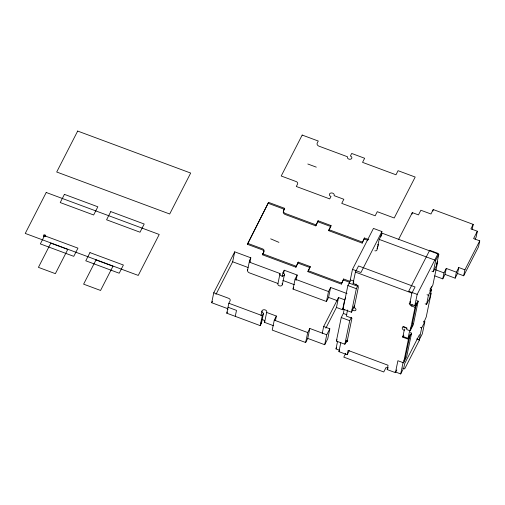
<?xml version="1.0" encoding="UTF-8"?>
<svg xmlns="http://www.w3.org/2000/svg" width="505" height="505" viewBox="0 0 505 505"><rect width="100%" height="100%" fill="white"/><g stroke="black" fill="none" stroke-linecap="round" stroke-linejoin="round"><path stroke-width="0.76" d="M228.007 309.407A2.43 1.812 11.7 0 0 226.625 308.265L211.696 302.716L213.754 292.774L234.724 251.831L250.821 257.809L249.874 262.398M215.963 294.39L232.666 261.773L234.724 251.831M275.427 320.637L276.374 316.048L266.653 312.431A2.456 1.831 11.7 0 0 265.213 309.931A2.456 1.831 11.7 0 0 262.082 310.733A2.456 1.831 11.7 0 0 263.522 313.239L261.464 323.181L260.214 325.624L226.783 313.201L228.847 303.259L230.103 300.797A2.43 1.812 11.7 0 0 228.683 298.322L213.754 292.774M350.287 281.468L343.659 279.006L341.355 284.094L307.93 271.671L310.228 266.583L298.221 262.12L295.917 267.208L262.493 254.785L263.749 252.33A2.43 1.812 11.7 0 0 262.329 249.849L247.406 244.306L268.578 202.366L284.675 208.344L283.419 211.387A3.043 2.266 11.7 0 0 285.199 214.486L315.802 225.855L318.099 220.767L331.04 225.577L328.736 230.665L362.161 243.088L364.465 238L368.745 239.585M235.261 316.351L236.498 310.386L228.02 307.236M247.551 270.282L249.609 260.34M247.406 244.306L268.578 202.366M262.493 254.785L263.957 251.332A2.43 1.812 11.7 0 0 262.537 248.858L247.608 243.309M261.009 315.694L261.956 311.105M260.214 325.624L262.272 315.675L263.522 313.239M273.622 325.731L264.588 322.373L266.653 312.431M282.074 283.627A2.279 1.698 11.7 0 1 280.256 285.994A2.279 1.698 11.7 0 1 277.971 283.482L280.035 273.54L251.547 262.954A3.043 2.266 11.7 0 1 249.773 259.86L250.821 257.809M282.143 276.614L282.939 272.795L284.246 270.232L297.18 275.042L296.075 280.395M283.614 273.293L284.246 270.232M276.374 316.048L274.278 320.138L272.22 330.087L305.645 342.51L307.741 338.413L309.805 328.471L326.754 334.771L324.696 344.713L307.741 338.413M282.327 284.713L284.391 274.77M295.917 267.208L298.221 262.12M347.011 293.557L330.611 287.465L328.553 297.407L326.451 301.504L293.026 289.081L295.084 279.132L297.18 275.042M315.802 225.855L318.099 220.767M307.93 271.671L310.228 266.583M305.645 342.51L307.703 332.561L309.805 328.471M328.736 230.665L331.04 225.577M326.451 301.504L328.515 291.555L330.611 287.465M322.247 333.376L323.673 326.495L338.508 297.527L344.656 299.812L342.592 309.754L336.444 307.469L338.508 297.527M323.673 326.495L329.822 328.78L327.764 338.722L324.696 344.713M341.355 284.094L343.659 279.006M346.481 342.371L346.948 340.13L344.852 344.227L336.374 341.077L341.247 317.544L343.343 313.447L344.132 309.647M353.898 308.214A2.456 0.328 -69.6 0 0 354.22 306.005A2.456 0.328 -69.6 0 0 352.724 309.799L351.474 312.235L343.002 309.085L347.876 285.552L349.132 283.097A2.43 0.328 -69.6 0 0 350.3 279.871L352.477 269.361L373.447 228.411L381.919 231.561L380.827 236.851M339.53 350.23L336.002 348.917L337.548 341.456M349.302 350.634L347.2 354.725L338.937 351.657L340.806 342.617M347.56 310.001L346.304 316.073L351.953 318.175L347.08 341.708L345.666 341.184M352.067 309.496A2.279 1.49 27.1 0 0 355.653 310.392A2.279 1.49 27.1 0 0 354.15 307.577L358.304 287.522A3.043 1.988 27.1 0 0 355.886 284.485L353.064 283.438L355.413 272.1L358.556 265.958L415.053 286.954L411.91 293.096L409.732 303.606A2.43 1.591 27.1 0 0 411.663 306.036L415.053 307.299L410.18 330.832L406.815 329.582A2.456 1.61 27.1 0 0 404.865 327.126A2.456 1.61 27.1 0 0 402.251 327.884A2.456 1.61 27.1 0 0 404.196 330.339L402.782 337.188L408.431 339.284L403.558 362.817L397.908 360.722L395.434 372.652L387.171 369.578L388.067 365.254L348.097 350.401L347.2 354.725M362.161 243.088L364.465 238M344.852 344.227L349.725 320.694L351.474 317.279M351.474 312.235L356.347 288.702L357.603 286.247A2.43 0.328 -69.6 0 0 358.026 285.319M431.908 271.204L433.322 271.728L436.465 265.586L438.813 254.255L382.317 233.253L379.173 239.395L376.995 249.906A2.43 1.591 27.1 0 1 374.824 250.783M412.011 214.114L412.314 212.618L418.468 214.903L420.854 210.244L430.954 214L433.233 209.543L473.204 224.397L472.118 229.617M432.924 211.033L433.233 209.543M395.055 371.838L400.705 373.94L403.041 362.64M402.422 336.254L408.072 338.356L409.801 330.005M409.183 303.619L414.832 305.714L417.18 294.383L438.151 253.434L429.673 250.284L408.703 291.233L417.18 294.383M409.7 336.538L405.294 357.792L403.899 360.526M410.161 332.618L411.575 333.142L406.702 356.675L403.558 362.817M416.846 300.652L418.197 301.157L413.324 324.69L410.18 330.832M417.13 339.183L419.194 339.947L421.688 327.903L424.838 321.761L423.424 321.231M425.153 303.84L426.561 304.37L428.448 295.261L431.592 289.119L430.184 288.595M433.322 271.728L435.67 260.397L438.813 254.255M423.834 322.55L426.239 316.963L431.112 293.43L430.064 295.475M424.838 321.761L422.338 333.805L419.194 339.947M431.592 289.119L429.711 298.228L426.561 304.37M434.767 275.888L442.759 278.855L443.996 272.889L446.281 268.433L456.381 272.189L455.144 278.154L445.044 274.398L446.281 268.433M457.53 273.495L458.767 267.53L464.916 269.815L463.678 275.78L457.53 273.495L455.144 278.154M473.204 224.397L470.919 228.853L477.351 231.239L476.114 237.211L475.091 239.206M477.351 231.239L473.602 238.562L479.75 240.847L478.513 246.812L463.678 275.78M211.696 302.716L212.409 301.334M226.783 313.201L227.414 311.97M284.675 208.344L283.627 210.396A3.043 2.266 11.7 0 0 285.401 213.489L316.004 224.864M293.026 289.081L293.727 287.711M325.851 328.162L336.444 307.469M326.754 334.771L329.822 328.78M344.656 299.812L345.679 297.817M353.064 283.438L353.765 282.068M381.919 231.561L360.949 272.511L352.477 269.361M342.592 309.754L343.615 307.76M343.002 309.085L343.627 307.867M355.886 284.485L356.088 284.1M336.374 341.077L337.075 339.713M354.15 307.577L354.737 306.421M336.002 348.917L336.683 347.585M338.937 351.657L339.638 350.293M398.54 239.515L412.314 212.618M347.08 341.708L347.781 340.345M345.748 353.298L343.791 357.117L383.762 371.97L386.041 367.514L387.486 368.05M409.732 303.606L410.432 302.243M411.663 306.036L412.25 304.887M414.832 305.714L415.88 303.669A3.043 0.41 -69.6 0 1 416.518 303.612L412.364 323.661C414.289 321.439 410.243 329.929 410.287 328.61M436.484 263.9L437.74 261.439L432.867 284.978L431.617 287.414A2.456 0.328 -69.6 0 0 430.961 287.749A2.456 0.328 -69.6 0 0 429.862 291.145M415.053 307.299L418.197 301.157M404.196 330.339L404.896 328.976M402.782 337.188L403.83 335.137M387.171 369.578L388.219 367.533M408.072 338.356L410.167 334.26M408.431 339.284L411.575 333.142M442.759 278.855L445.044 274.398M395.434 372.652L396.835 369.925M419.503 334.651L404.669 363.619L403.773 367.949L400.705 373.94M456.381 272.189L458.767 267.53M464.916 269.815L479.75 240.847M307.816 163.999L316.294 167.149M379.173 239.395L435.67 260.397M268.376 203.357L284.473 209.341M317.897 221.764L330.832 226.568M364.256 238.991L367.823 240.317M377.992 244.748L378.523 244.944A3.043 0.41 -69.6 0 0 378.428 245.133M328.938 229.668L362.369 242.091M435.278 269.651L443.996 272.889M427.034 294.737L428.448 295.261M355.413 272.1L411.91 293.096M410.054 301.504L410.584 301.7M415.35 303.473L415.88 303.669M350.3 279.871L353.828 281.184M298.013 263.111L310.026 267.574M343.451 279.997L349.346 282.188M349.132 283.097L357.603 286.247M262.701 253.794L296.126 266.211M308.132 270.674L341.563 283.097M347.876 285.552L356.347 288.702M295.084 279.132L328.515 291.555M420.274 327.373L421.688 327.903M232.666 261.773L248.031 267.48M282.907 280.445L294.402 284.719M328.553 297.407L337.82 300.854M402.895 326.621L407.131 328.199M277.971 283.482L249.489 272.896A3.043 2.266 11.7 0 1 247.715 269.803M416.783 338.912L419.516 339.928L404.682 368.89L402.63 368.132M343.343 313.447L346.878 314.76M341.247 317.544L349.725 320.694M228.847 303.259L262.272 315.675M274.278 320.138L307.703 332.561M270.667 238.84L278.93 242.362M261.786 319.678A2.456 1.831 11.7 0 1 264.147 320.486A2.456 1.831 11.7 0 1 264.588 322.373M261.464 323.181A2.456 1.831 11.7 0 1 260.851 322.878M282.939 272.795A2.279 1.698 11.7 0 1 284.271 275.118A2.279 1.698 11.7 0 1 281.367 275.863A2.279 1.698 11.7 0 1 280.035 273.54M378.403 244.71A2.43 1.591 27.1 0 1 377.967 244.641M377.109 248.795A3.043 0.41 -69.6 0 1 377.999 246.105M46.22 192.481L25.25 233.43L138.25 275.421L159.22 234.478L46.22 192.481M77.675 131.06L56.705 172.009L169.699 214L190.669 173.057L77.675 131.06M64.413 194.368L60.221 202.562L93.646 214.985L97.837 206.791L64.413 194.368M44.535 235.721L40.337 243.909L73.768 256.332L77.959 248.144L44.535 235.721M50.822 243.139L38.418 267.36L55.367 273.659L67.771 249.438L50.822 243.139M110.778 211.601L106.58 219.789L140.005 232.212L144.203 224.024L110.778 211.601M89.966 252.607L85.774 260.795L119.199 273.218L123.397 265.03L89.966 252.607M96.019 259.936L83.615 284.157L100.564 290.457L112.969 266.236L96.019 259.936M302.186 135.056L281.216 175.999L296.145 181.548A2.43 1.812 11.7 0 1 297.565 184.022L296.302 186.484L329.733 198.907L330.983 196.464A2.456 1.831 11.7 0 1 329.544 193.964A2.456 1.831 11.7 0 1 332.675 193.156A2.456 1.831 11.7 0 1 334.108 195.656L343.836 199.273L341.74 203.37L375.165 215.786L377.267 211.696L394.216 217.996L415.186 177.047L398.073 170.69L395.97 174.78L362.546 162.357L364.642 158.267L351.707 153.457L350.401 156.02A2.279 1.698 11.7 0 1 351.733 158.343A2.279 1.698 11.7 0 1 348.822 159.088A2.279 1.698 11.7 0 1 347.49 156.765L319.008 146.179A3.043 2.266 11.7 0 1 317.235 143.085L318.283 141.034L302.186 135.056M43.727 236.327A1.218 0.903 11.7 0 0 45.709 236.018A1.218 0.903 11.7 0 0 44.162 234.819A1.218 0.903 11.7 0 0 43.727 236.327"/></g></svg>
